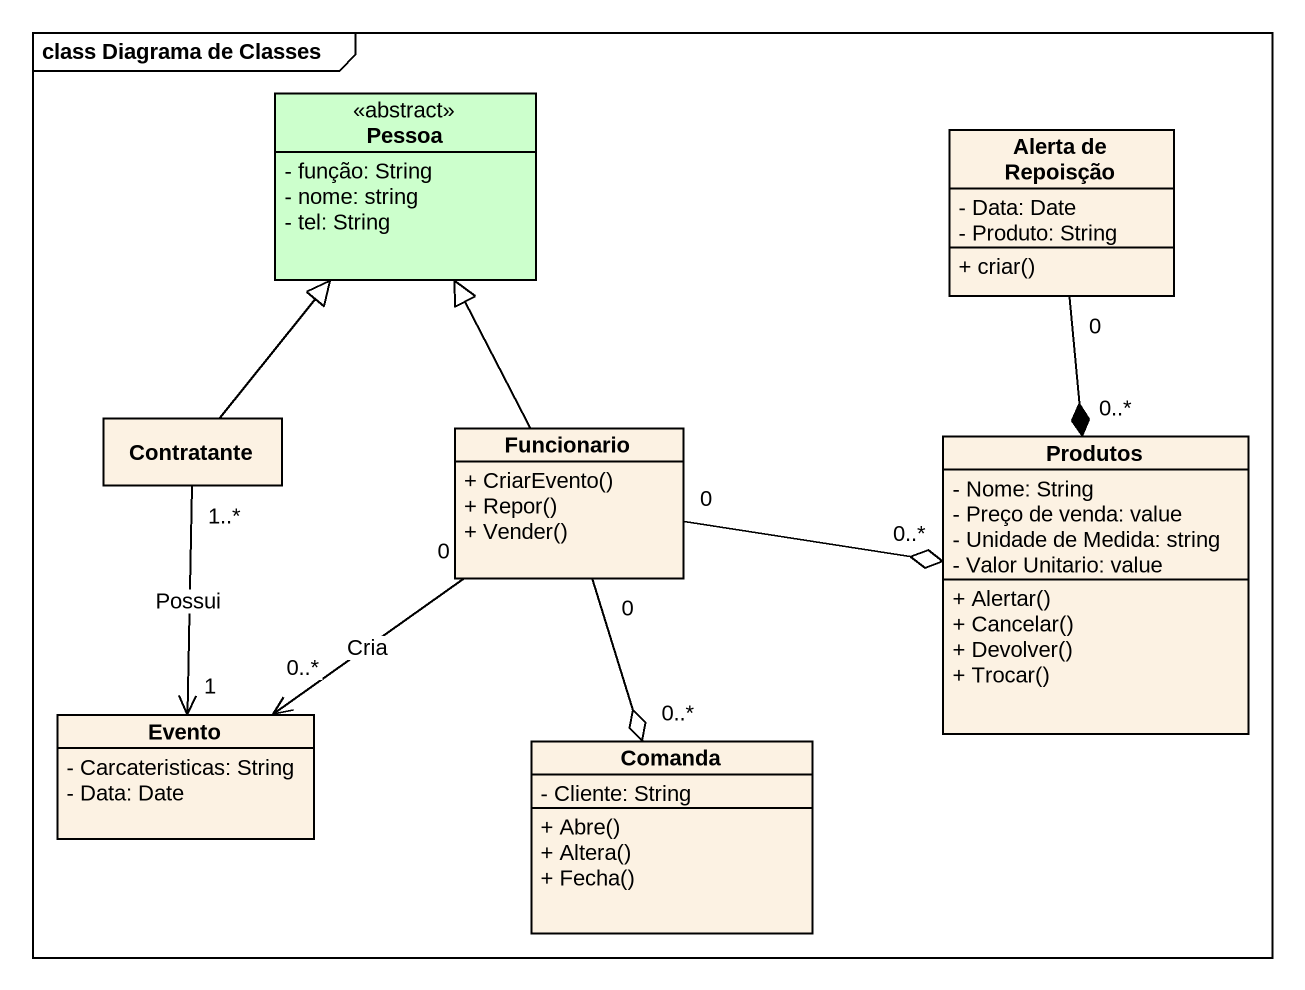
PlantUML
@startuml
mainframe class Diagrama de Classes
hide circle
hide empty members
skinparam classAttributeIconSize 0
class Pessoa <<abstract>> #CCFFCC {
  - função: String
  - nome: string
  - tel: String
}
class "Alerta de Repoisção" as Alerta_de_Repoisção {
  - Data: Date
  - Produto: String
  + criar()
}
class Contratante
class Funcionario {
  + CriarEvento()
  + Repor()
  + Vender()
}
class Produtos {
  - Nome: String
  - Preço de venda: value
  - Unidade de Medida: string
  - Valor Unitario: value
  + Alertar()
  + Cancelar()
  + Devolver()
  + Trocar()
}
class Evento {
  - Carcateristicas: String
  - Data: Date
}
class Comanda {
  - Cliente: String
  + Abre()
  + Altera()
  + Fecha()
}
Alerta_de_Repoisção "0" --* "0..*" Produtos
Contratante -up-|> Pessoa
Contratante "1..*" --> "1" Evento : Possui
Funcionario -up-|> Pessoa
Funcionario "0" -right-o "0..*" Produtos
Funcionario "0" --> "0..*" Evento : Cria
Funcionario "0" --o "0..*" Comanda
@enduml
